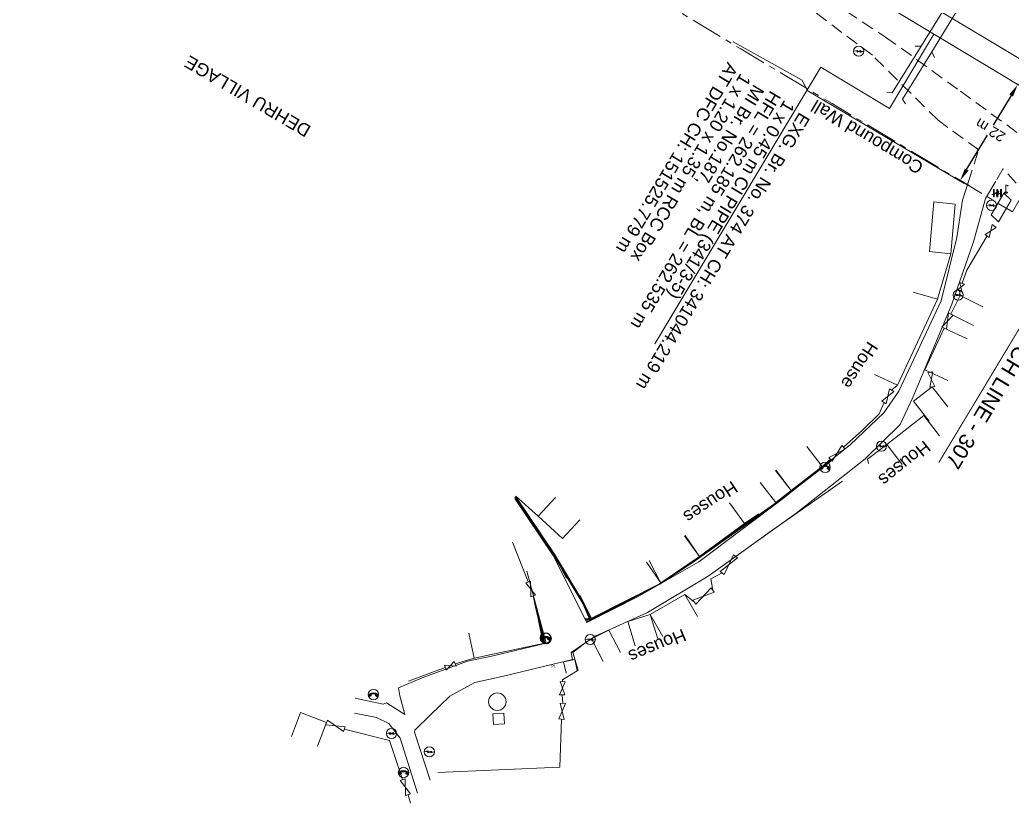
# Model space of a CAD drawing. Header units: metres. Extents: x 593168 to 611286, y 3401475 to 3412398.
# Drawn here: x 610187.5 to 610382.6, y 3401907.1 to 3402061.1 of the extents above; entities that cross this region are included whole.
import ezdxf

# ---------------------------------------------------------------- set-up
doc = ezdxf.new("R2010")
doc.units = ezdxf.units.M
doc.header["$MEASUREMENT"] = 0
for name, pattern in [('CENTER', [2, 1.25, -0.25, 0.25, -0.25]), ('DASHED', [0.75, 0.5, -0.25]), ('PHANTOM2', [1.25, 0.625, -0.125, 0.125, -0.125, 0.125, -0.125])]:
    doc.linetypes.add(name, pattern=pattern)
doc.layers.get('Defpoints').update_dxf_attribs({"lineweight": 0})
for name, color, linetype, lineweight in [('BRIDGE DETAILS PLAN', 7, 'Continuous', 0), ('Commercial Building Pucca', 251, 'Continuous', 0), ('Compound Wall', 251, 'Continuous', 0), ('DFCC BOUNDARY', 6, 'CENTER', 0), ('Drain Bottom', 5, 'Continuous', 0), ('Drain Top', 5, 'Continuous', 0), ('Electric Pole', 251, 'Continuous', 0), ('Existing IR Track', 7, 'Continuous', 0), ('Gate', 251, 'Continuous', 0), ('Lamp_Post', 251, 'Continuous', 0), ('Pipe Line', 4, 'Continuous', 0), ('PROPOSED DFCC TRACK', 1, 'Continuous', 0), ('Religious_Place', 251, 'Continuous', 0), ('Residential Building Pucca', 251, 'Continuous', 0), ('Residential Building Semipucca', 251, 'Continuous', 0), ('Shed', 251, 'Continuous', 0), ('Subroad Edge', 34, 'Continuous', 0), ('Telephone_Pole', 251, 'Continuous', 0), ('Text1', 251, 'Continuous', 0), ('Transformer', 251, 'Continuous', 0), ('Village Name', 7, 'Continuous', 0), ('Well', 5, 'Continuous', 0)]:
    doc.layers.add(name, color=color, linetype=linetype, lineweight=lineweight)
doc.layers.add('MATCH LINE', color=7, linetype='Continuous')
doc.styles.get("Standard").update_dxf_attribs({"font": 'arial.ttf'})
doc.styles.add('Style-Arial', font='arial.ttf')
doc.styles.add('Vill txt', font='arial.ttf', dxfattribs={"height": 3})
doc.dimstyles.get("Standard").update_dxf_attribs({"dimtxt": 2.5, "dimasz": 0.18, "dimexe": 0.18, "dimexo": 0.0625, "dimgap": 0.09, "dimtad": 0, "dimtih": 1, "dimtoh": 1, "dimdec": 3, "dimzin": 0, "dimdsep": 46, "dimtxsty": 'Standard', "dimcen": 0.09, "dimaunit": 1, "dimadec": 4, "dimazin": 0, "dimtfac": 1, "dimtdec": 3, "dimtofl": 0, "dimtmove": 0, "dimatfit": 3, "dimfxl": 1, "dimtolj": 1, "dimtzin": 0, "dimarcsym": 0})

# ---------------------------------------------------------------- blocks, each defined once
blk = doc.blocks.new('GT')
at = {"layer": 'Gate'}
for p, q in [((-0.5, -0.5), (-0.5, 0.5)), ((-0.5, 0.5), (0.5, -0.5)), ((0.5, 0.5), (0.5, -0.5))]:
    blk.add_line(p, q, dxfattribs=at)
blk.add_lwpolyline([(0.5, 0.5), (-0.5, -0.5)], dxfattribs=at)
blk = doc.blocks.new('EP')
blk.add_hatch(color=8).paths.add_polyline_path([(-0.21, -0.05), (-0.21, 0.16), (-0.93, -0.01), (-0.31, 0.07), (-0.31, -0.19), (0.31, 0), (0.31, -0.24), (0.94, -0.01), (0.41, -0.1), (0.43, 0.15)])
at = {"color": 8}
for p, q in [((-0.93, -0.01), (-0.21, 0.16)), ((-0.31, 0.07), (-0.93, -0.01)), ((-0.31, -0.19), (-0.31, 0.07)), ((0.31, 0), (-0.31, -0.19)), ((-0.21, 0.16), (-0.21, -0.05)), ((-0.21, -0.05), (0.43, 0.15)), ((0.31, -0.24), (0.31, 0)), ((0.43, 0.15), (0.41, -0.1)), ((0.94, -0.01), (0.31, -0.24)), ((0.41, -0.1), (0.94, -0.01))]:
    blk.add_line(p, q, dxfattribs=at)
blk.add_circle((0, 0), 1, dxfattribs=at)
blk = doc.blocks.new('LP')
for points in [[(0, 0), (0, 1.5)], [(0.25, 1.35), (0.44, 1.35)]]:
    blk.add_lwpolyline(points)
for centre, radius, start, end in [((0.07, 0.99), 0.519, 57.6425, 97.3165), ((0.34, 1.33), 0.094, 11.7012, 168.0476)]:
    blk.add_arc(centre, radius, start, end)
at = {"extrusion": (0, 0, -1)}
blk.add_ellipse((0, 0.01), major_axis=(0.308, 0), ratio=0.400495, dxfattribs=at)
blk.add_ellipse((0.35, 1.36), major_axis=(0.0017, 0.0438), ratio=0.461056, start_param=1.74022, end_param=4.575836)
blk = doc.blocks.new('TP')
at = {"layer": 'Telephone_Pole'}
blk.add_hatch(color=8, dxfattribs=at).paths.add_polyline_path([(0.49, 0.08, -0.516403), (0.5, 0.04, 0.157799), (0.42, -0.19, 0.257253), (0.43, -0.21), (0.7, -0.4, 0.297943), (0.73, -0.4, 0.213635), (0.94, -0.09, 0.292624), (0.86, 0.1, 0.314672), (-0.86, 0.1, 0.297888), (-0.94, -0.1, 0.205841), (-0.73, -0.4, 0.297943), (-0.7, -0.4), (-0.43, -0.21, 0.257253), (-0.42, -0.19, 0.155164), (-0.5, 0.04, -0.510878), (-0.49, 0.08, -0.167449)])
at = {"layer": 'Telephone_Pole', "color": 8}
for p, q in [((-0.7, -0.4), (-0.43, -0.21)), ((-0.44, -0.22), (-0.44, -0.22)), ((0.7, -0.4), (0.43, -0.21)), ((0.44, -0.22), (0.44, -0.22))]:
    blk.add_line(p, q, dxfattribs=at)
blk.add_circle((0, 0), 1.03, dxfattribs=at)
for centre, radius, start, end in [((0.01, -1.13), 1.5, 55.3659, 125.2353), ((-0.48, 0.05), 0.0243, 109.2181, 217.464), ((-0.82, -0.21), 0.402, 2.1844, 37.464), ((0.01, -1.34), 1.5, 71.1943, 109.2181), ((0.82, -0.21), 0.402, 141.9464, 177.8156), ((0.48, 0.06), 0.0243, 321.9464, 71.1943), ((0.75, -0.06), 0.194, 350.1231, 55.3659), ((-0.44, -0.19), 0.0258, 304.4776, 2.1844), ((0.44, -0.19), 0.0258, 177.8156, 235.5224), ((0.72, -0.38), 0.0258, 235.5224, 301.8866), ((0.49, -0.01), 0.462, 301.8866, 350.1231)]:
    blk.add_arc(centre, radius, start, end, dxfattribs=at)
blk = doc.blocks.new('TRF')
blk.add_hatch(color=256).paths.add_polyline_path([(0.22, -0.04), (0.38, 0.42), (-0.98, -0.29), (0.02, 0.04), (-0.18, -0.39), (0.98, 0.09)])
for p, q in [((-0.69, 0.72), (-0.69, -0.72)), ((-0.52, 0.72), (-0.69, 0.72)), ((-0.52, -0.72), (-0.52, 0.72)), ((0, 0.72), (0, -0.72)), ((0.17, 0.72), (0, 0.72)), ((0.17, -0.72), (0.17, 0.72)), ((0.7, 0.72), (0.7, -0.72)), ((0.87, 0.72), (0.7, 0.72)), ((0.87, -0.72), (0.87, 0.72)), ((-0.69, -0.72), (-0.52, -0.72)), ((0, -0.72), (0.17, -0.72)), ((0.7, -0.72), (0.87, -0.72))]:
    blk.add_line(p, q)
blk.add_lwpolyline([(0.22, -0.04), (0.38, 0.42), (-0.98, -0.29), (0.02, 0.04), (-0.18, -0.39), (0.98, 0.09)], close=True)
blk = doc.blocks.new('*D226')
at = {"layer": 'Defpoints', "color": 0, "linetype": 'ByBlock', "ltscale": 5, "transparency": 16777216}
for p in [(610383.69, 3402048.39), (610385.55, 3402047.28), (610374.22, 3402028.42)]:
    blk.add_point(p, dxfattribs=at)
at = {"layer": 'DFCC BOUNDARY', "color": 0, "linetype": 'ByBlock', "lineweight": -2, "ltscale": 5, "transparency": 16777216}
for p, q in [((610385.44, 3402047.34), (610383.58, 3402048.46)), ((610382.41, 3402046.25), (610378.88, 3402040.39)), ((610373.65, 3402031.67), (610377.72, 3402038.45)), ((610374.11, 3402028.48), (610372.26, 3402029.6))]:
    blk.add_line(p, q, dxfattribs=at)
at = {"layer": 'DFCC BOUNDARY', "color": 0, "linetype": 'ByBlock', "ltscale": 5, "transparency": 16777216}
for points in [[(610382.05, 3402046.46), (610382.76, 3402046.03), (610383.69, 3402048.39)], [(610373.3, 3402031.89), (610374.01, 3402031.46), (610372.37, 3402029.53)]]:
    blk.add_solid(points, dxfattribs=at)
at = {"layer": 'DFCC BOUNDARY', "color": 0, "linetype": 'ByBlock', "ltscale": 5, "transparency": 16777216, "insert": (610378.3, 3402039.42), "char_height": 2, "attachment_point": 5, "rotation": 149, "style": 'Style-Arial'}
blk.add_mtext('\\A1;22 m', dxfattribs=at)
blk = doc.blocks.new('TerminatorOpen_0.5')
at = {"color": 0, "linetype": 'ByBlock', "lineweight": -2}
for q in [(-1, 0.25), (-1, 0), (-1, -0.25)]:
    blk.add_line((0, 0), q, dxfattribs=at)

msp = doc.modelspace()

# ---------------------------------------------------------------- linework, layer by layer
at = {"layer": 'BRIDGE DETAILS PLAN', "lineweight": 13}
msp.add_lwpolyline([(610367.1983, 3402058.2885), (610358.4534, 3402043.7081), (610344.9508, 3402051.8065), (610312.3401, 3401997.4341)], dxfattribs=at)
at = {"layer": 'Commercial Building Pucca'}
msp.add_polyline3d([(610280.4421, 3401924.6585, 262.3552), (610282.637, 3401924.7935, 262.4072), (610282.7675, 3401922.7363, 262.6311), (610280.572, 3401922.6013, 262.6311)], close=True, dxfattribs=at)
at = {"layer": 'Compound Wall'}
for points in [[(610327.7508, 3402056.775, 266.1121), (610341.3179, 3402049.2276, 264.8465), (610342.2811, 3402047.2353, 264.8425), (610373.1578, 3402028.9425, 262.4062)], [(610377.6808, 3402018.6392, 263.173), (610373.7133, 3402011.8947, 262.5262), (610372.7876, 3402009.3152, 262.4542)], [(610372.2459, 3402007.8083, 262.4942), (610372.3677, 3402006.935, 262.6711)], [(610359.9947, 3401989.2297, 262.8001), (610358.9033, 3401988.3526, 263.055)], [(610357.4243, 3401985.9138, 263.066), (610356.4159, 3401983.6703, 262.8701), (610353.1426, 3401980.454, 262.9321), (610349.4618, 3401977.0811, 263.016)], [(610354.3333, 3401973.9019, 264.1177), (610354.1652, 3401974.7179, 262.8971), (610357.9218, 3401977.6261, 262.8661)], [(610346.8462, 3401974.7346, 263.025), (610345.2034, 3401973.2966, 263.6698)], [(610328.2288, 3401955.6277, 262.9371), (610334.8976, 3401960.4176, 262.9561), (610349.2528, 3401970.4187, 263.23)], [(610285.0198, 3401967.4645, 265.0914), (610289.4106, 3401963.5755, 264.8355)], [(610329.9513, 3401962.1159, 263.155), (610332.7615, 3401964.0274, 263.146)], [(610284.3638, 3401958.4064, 264.8765), (610287.413, 3401950.6354, 263.3829)], [(610293.9559, 3401953.1629, 263.4079), (610294.9398, 3401951.385, 263.4559)], [(610318.2067, 3401948.1471, 262.7111), (610320.108, 3401946.6276, 265.4283)], [(610288.4133, 3401947.8617, 263.203), (610288.9328, 3401945.3977, 262.6691)], [(610297.2449, 3401933.2702, 262.9311), (610296.1724, 3401936.7282, 262.5532), (610298.247, 3401938.2987, 262.6032)], [(610273.0636, 3401934.4882, 261.9843), (610276.7879, 3401935.6344, 262.0503)], [(610263.918, 3401931.1357, 262.8091), (610271.1084, 3401933.7732, 262.0663)], [(610294.1845, 3401931.0151, 262.3902), (610294.2019, 3401931.3828, 262.3832), (610297.2449, 3401933.2702, 262.9311)], [(610294.223, 3401926.7356, 262.3912), (610294.1189, 3401928.4291, 262.3842)], [(610269.6281, 3401913.1587, 262.2453), (610293.6596, 3401914.2048, 262.2493), (610293.9933, 3401923.6275, 262.1183)], [(610251.2921, 3401921.66, 262.7891), (610260.1439, 3401919.42, 261.4485), (610262.7366, 3401911.7431, 261.7524)], [(610263.8106, 3401908.7704, 261.7204), (610264.2695, 3401907.1263, 263.006)]]:
    msp.add_polyline3d(points, dxfattribs=at)
at = {"layer": 'DFCC BOUNDARY', "ltscale": 5, "flags": 128}
msp.add_lwpolyline([(610384.1916, 3402025.9612), (610382.6316, 3402023.3659), (610382.3057, 3402023.5616), (610366.1369, 3402033.2715), (610347.1756, 3402044.6438), (610329.2627, 3402055.3875), (610312.3002, 3402065.6121), (610295.1548, 3402075.9469), (610279.5398, 3402085.264), (610263.9981, 3402094.5373), (610245.9472, 3402105.4552), (610228.2258, 3402116.1741), (610211.1381, 3402126.4063), (610194.0456, 3402136.6412), (610177.8901, 3402146.3259), (610161.8846, 3402155.9206), (610146.3415, 3402165.2395), (610131.0407, 3402174.4132), (610114.7917, 3402184.1443), (610098.8085, 3402193.716), (610086.8119, 3402200.9009), (610089.8523, 3402205.9601)], dxfattribs=at)
at = {"layer": 'Drain Bottom'}
for points in [[(610299.4805, 3401942.9731, 262.4322), (610313.3334, 3401950.2174, 262.6211), (610319.795, 3401954.567, 262.7201), (610335.7176, 3401965.7508, 262.967), (610346.7377, 3401974.3242, 262.8441)], [(610346.6948, 3401974.409, 262.8441), (610335.6914, 3401965.805, 262.967), (610319.7699, 3401954.6301, 262.7341), (610313.3145, 3401950.255, 262.6251), (610299.5465, 3401943.129, 262.4322)], [(610284.9272, 3401967.253, 264.9635), (610292.4099, 3401956.0374, 263.7218), (610298.2335, 3401946.4041, 262.7321), (610299.5022, 3401943.594, 262.4982), (610299.3224, 3401943.274, 262.4302), (610299.0971, 3401943.2735, 262.4172), (610298.9204, 3401943.2168, 262.4092)], [(610299.0281, 3401942.9648, 262.4032), (610299.4805, 3401942.9731, 262.4322), (610299.5465, 3401943.129, 262.4322), (610299.5715, 3401943.5499, 262.4992), (610298.2961, 3401946.4179, 262.7231), (610292.5006, 3401956.0736, 263.7218), (610285.0179, 3401967.2892, 264.9635)], [(610290.5409, 3401938.6183, 262.1703), (610289.0398, 3401945.302, 262.5312)], [(610289.0973, 3401945.3195, 262.5242), (610290.6103, 3401938.6466, 262.1003)]]:
    msp.add_polyline3d(points, dxfattribs=at)
for p in [(610346.695, 3401974.409, 262.844), (610346.738, 3401974.324, 262.844), (610284.927, 3401967.253, 264.963), (610285.018, 3401967.289, 264.963), (610335.691, 3401965.805, 262.967), (610335.718, 3401965.751, 262.967), (610292.41, 3401956.037, 263.722), (610292.501, 3401956.074, 263.722), (610319.77, 3401954.63, 262.734), (610319.795, 3401954.567, 262.72), (610313.315, 3401950.255, 262.625), (610313.333, 3401950.217, 262.621), (610298.234, 3401946.404, 262.732), (610298.296, 3401946.418, 262.723), (610289.04, 3401945.302, 262.531), (610289.097, 3401945.32, 262.524), (610298.92, 3401943.217, 262.409), (610299.028, 3401942.965, 262.403), (610299.097, 3401943.274, 262.417), (610299.322, 3401943.274, 262.43), (610299.481, 3401942.973, 262.432), (610299.502, 3401943.594, 262.498), (610299.546, 3401943.129, 262.432), (610299.571, 3401943.55, 262.499), (610290.541, 3401938.618, 262.17), (610290.61, 3401938.647, 262.1)]:
    msp.add_point(p, dxfattribs=at)
at = {"layer": 'Drain Top'}
for points in [[(610346.8659, 3401974.3024, 263.055), (610335.7494, 3401965.6982, 263.117), (610319.8475, 3401954.4878, 262.9151), (610313.3371, 3401950.2052, 262.7721), (610299.6543, 3401943.0168, 262.5962)], [(610299.6696, 3401943.2341, 262.6002), (610313.3115, 3401950.264, 262.7721), (610319.7215, 3401954.624, 262.9031), (610335.6807, 3401965.8559, 263.1), (610346.7718, 3401974.5077, 262.988)], [(610284.8866, 3401967.2083, 265.0424), (610292.3693, 3401955.9927, 263.8008), (610298.18, 3401946.3551, 262.7951)], [(610298.3474, 3401946.4077, 262.8221), (610292.5685, 3401956.085, 263.7898), (610285.0858, 3401967.3006, 265.0314)], [(610298.18, 3401946.3551, 262.7951), (610299.3754, 3401943.645, 262.5402), (610299.2893, 3401943.3948, 262.5462), (610299.1255, 3401943.3476, 262.5142), (610298.7471, 3401943.3869, 262.5492)], [(610299.1074, 3401942.8028, 262.6082), (610299.6543, 3401943.0168, 262.5962), (610299.6696, 3401943.2341, 262.6002), (610299.6177, 3401943.5729, 262.5722), (610298.3474, 3401946.4077, 262.8221)], [(610290.4743, 3401938.6017, 262.4592), (610288.9349, 3401945.393, 262.6691)], [(610289.154, 3401945.3622, 262.8011), (610290.6839, 3401938.6413, 262.5142)]]:
    msp.add_polyline3d(points, dxfattribs=at)
for p in [(610346.772, 3401974.508, 262.988), (610346.866, 3401974.302, 263.055), (610284.887, 3401967.208, 265.042), (610285.086, 3401967.301, 265.031), (610335.681, 3401965.856, 263.1), (610335.749, 3401965.698, 263.117), (610292.369, 3401955.993, 263.801), (610292.569, 3401956.085, 263.79), (610319.722, 3401954.624, 262.903), (610319.848, 3401954.488, 262.915), (610313.312, 3401950.264, 262.772), (610313.337, 3401950.205, 262.772), (610298.18, 3401946.355, 262.795), (610298.347, 3401946.408, 262.822), (610288.991, 3401945.316, 262.781), (610289.154, 3401945.362, 262.801), (610298.747, 3401943.387, 262.549), (610298.879, 3401943.177, 262.513), (610299.107, 3401942.803, 262.608), (610299.125, 3401943.348, 262.514), (610299.289, 3401943.395, 262.546), (610299.375, 3401943.645, 262.54), (610299.618, 3401943.573, 262.572), (610299.654, 3401943.017, 262.596), (610299.67, 3401943.234, 262.6), (610290.474, 3401938.602, 262.459), (610290.684, 3401938.641, 262.514)]:
    msp.add_point(p, dxfattribs=at)
at = {"layer": 'Existing IR Track', "color": 0, "lineweight": 15, "flags": 128}
for points in [[(610538.152, 3401961.0733), (610521.8322, 3401970.8679), (610504.1811, 3401981.4476), (610486.5293, 3401992.0277), (610467.894, 3402003.235), (610449.2807, 3402014.4291), (610431.3262, 3402025.1681), (610413.3737, 3402035.9058), (610395.9724, 3402046.3358), (610378.424, 3402056.854), (610360.8226, 3402067.4081), (610343.0892, 3402078.0414), (610325.9647, 3402088.3135), (610308.8184, 3402098.5987), (610293.1044, 3402107.9892), (610277.3842, 3402117.3835), (610259.6203, 3402128.1082), (610241.8171, 3402138.7737), (610224.6768, 3402149.02), (610207.4709, 3402159.3055), (610191.4358, 3402168.9294), (610175.3554, 3402178.5804)], [(610535.7329, 3401957.1598), (610519.4689, 3401966.9081), (610501.7571, 3401977.5244), (610483.8913, 3401988.233), (610465.4658, 3401999.3065), (610446.8581, 3402010.4895), (610429.0533, 3402021.1662), (610411.2488, 3402031.8427), (610393.632, 3402042.4221), (610377.4631, 3402052.1319), (610358.4913, 3402063.5106), (610340.5993, 3402074.2418), (610323.6575, 3402084.4538), (610306.4698, 3402094.8141), (610290.8125, 3402104.1565), (610275.3274, 3402113.396), (610257.3331, 3402124.2798), (610239.57, 3402135.0238), (610222.4403, 3402145.2811), (610205.3479, 3402155.516), (610189.2016, 3402165.1952), (610173.1961, 3402174.7899)]]:
    msp.add_lwpolyline(points, dxfattribs=at)
at = {"layer": 'MATCH LINE', "linetype": 'PHANTOM2', "ltscale": 15, "const_width": 0.2}
msp.add_lwpolyline([(610438.213, 3402090.5998), (610368.1698, 3401974.0728)], dxfattribs=at)
at = {"layer": 'PROPOSED DFCC TRACK', "color": 7, "linetype": 'Continuous', "flags": 128}
msp.add_lwpolyline([(610363.4996, 3402055.9677), (610364.7358, 3402055.9514), (610370.3551, 3402065.1209), (610369.7763, 3402065.9999)], dxfattribs=at)
at = {"layer": 'PROPOSED DFCC TRACK', "color": 7, "linetype": 'Continuous', "elevation": 0.001, "flags": 128}
msp.add_lwpolyline([(610367.3567, 3402053.6983), (610366.781, 3402054.7923), (610372.4004, 3402063.9617), (610373.4464, 3402063.845)], dxfattribs=at)
at = {"layer": 'PROPOSED DFCC TRACK', "linetype": 'Continuous', "flags": 128}
msp.add_lwpolyline([(610364.7358, 3402055.9514), (610359.0045, 3402046.7875), (610357.9605, 3402046.9212)], dxfattribs=at)
at = {"layer": 'PROPOSED DFCC TRACK', "linetype": 'Continuous', "elevation": 0.001, "flags": 128}
msp.add_lwpolyline([(610366.781, 3402054.7923), (610361.0608, 3402045.5015), (610361.6379, 3402044.6213)], dxfattribs=at)
at = {"layer": 'Religious_Place'}
msp.add_polyline3d([(610294.9016, 3401932.7093, 262.966), (610294.3932, 3401934.8854, 262.966), (610296.5707, 3401935.3941, 261.3575), (610297.0763, 3401933.2299, 261.3575)], dxfattribs=at)
at = {"layer": 'Residential Building Pucca'}
msp.add_polyline3d([(610367.1778, 3402025.3484, 263.075), (610371.3605, 3402024.8771, 262.6181), (610370.5424, 3402015.085, 262.5132), (610366.3351, 3402015.5591, 262.5132)], close=True, dxfattribs=at)
for points in [[(610366.3351, 3402015.5591, 262.5132), (610370.5424, 3402015.085, 262.5132), (610367.9474, 3402006.1911, 262.6012), (610363.1489, 3402007.5912, 262.6012)], [(610363.1489, 3402007.5912, 262.6012), (610367.9474, 3402006.1911, 262.6012), (610360.0276, 3401989.28, 263.4259), (610355.5009, 3401991.3999, 263.4259)], [(610375.016, 3402001.044, 262.6191), (610370.5423, 3402003.2737, 262.6191), (610372.3668, 3402006.9344, 262.6711), (610376.8405, 3402004.7047, 262.6711)], [(610369.9667, 3401990.1914, 262.6301), (610365.4287, 3401992.2871, 262.6301), (610369.2215, 3402000.4997, 262.6251), (610373.7594, 3401998.404, 262.6251)], [(610366.2873, 3401982.1911, 262.7001), (610363.2212, 3401986.1388, 262.7001), (610366.8739, 3401988.9758, 262.8451), (610369.94, 3401985.0281, 262.8451)], [(610360.9834, 3401973.6749, 262.8661), (610357.9218, 3401977.6261, 262.8661), (610365.2461, 3401983.3012, 262.9131), (610368.3076, 3401979.35, 262.9131)], [(610342.1898, 3401977.22, 263.6698), (610345.2034, 3401973.2966, 263.6698), (610339.158, 3401968.5929, 263.089), (610336.115, 3401972.5585, 263.089)], [(610336.0696, 3401972.5233, 263.089), (610339.158, 3401968.5929, 263.089), (610336.1145, 3401966.2016, 263.121), (610333.0262, 3401970.1319, 263.121)], [(610297.5698, 3401962.8283, 264.2957), (610294.1719, 3401959.1624, 264.2957), (610289.4106, 3401963.5755, 264.8355), (610292.8085, 3401967.2415, 264.8355)], [(610326.9949, 3401966.1464, 263.155), (610329.9513, 3401962.1159, 263.155), (610321.1047, 3401955.627, 262.9341), (610318.1483, 3401959.6576, 262.9341)], [(610318.2617, 3401959.7383, 262.9341), (610321.1047, 3401955.627, 262.9341), (610313.4788, 3401950.4058, 262.8111), (610310.6594, 3401954.4812, 262.8111)], [(610311.2118, 3401954.8372, 262.8111), (610313.4805, 3401950.3832, 262.8111), (610299.8944, 3401943.4627, 262.5772), (610297.6256, 3401947.9168, 262.5772)], [(610323.7149, 3401948.9676, 265.8342), (610323.3176, 3401951.2057, 264.5626), (610325.5812, 3401952.3723, 264.5286)], [(610289.3575, 3401943.378, 262.5172), (610290.3836, 3401938.4859, 262.5172), (610276.7879, 3401935.6344, 262.0503), (610275.7619, 3401940.5265, 262.0503)], [(610308.4837, 3401938.0792, 262.7581), (610307.0127, 3401942.8563, 262.7581), (610311.4166, 3401944.2125, 262.6761), (610312.8877, 3401939.4353, 262.6761)], [(610302.1812, 3401934.9743, 262.6311), (610299.8666, 3401939.4046, 262.6311), (610303.3161, 3401941.1468, 262.6941), (610305.6063, 3401936.7637, 262.6941)], [(610240.8859, 3401920.258, 261.7194), (610242.6804, 3401924.9233, 261.7194), (610247.7806, 3401922.9615, 262.7711), (610245.986, 3401918.2962, 262.7711)]]:
    msp.add_polyline3d(points, dxfattribs=at)
at = {"layer": 'Residential Building Semipucca'}
msp.add_polyline3d([(610313.9227, 3401939.8876, 262.6761), (610311.4166, 3401944.2125, 262.6761), (610318.2067, 3401948.1471, 262.7111), (610320.7128, 3401943.8222, 262.7111)], dxfattribs=at)
at = {"layer": 'Shed'}
msp.add_polyline3d([(610379.9255, 3402021.3894, 263.5079), (610382.4342, 3402025.6371, 263.6049), (610380.9895, 3402027.0625, 262.7071), (610378.4802, 3402022.8139, 262.7071)], close=True, dxfattribs=at)
at = {"layer": 'Subroad Edge', "color": 88, "linetype": 'DASHED', "ltscale": 5}
for points in [[(610213.7632, 3402143.1821), (610214.1346, 3402142.9712), (610234.4952, 3402131.5426), (610259.6666, 3402117.4041), (610287.6519, 3402101.7952), (610312.6271, 3402086.6718), (610334.3025, 3402073.0835), (610357.7085, 3402057.7395), (610372.4286, 3402047.0768), (610391.0363, 3402033.5422), (610402.1833, 3402018.1969), (610403.045, 3402019.1904)], [(610373.9595, 3402029.1523), (610376.011, 3402035.5524), (610368.0417, 3402041.3696), (610355.1108, 3402054.153), (610332.9491, 3402070.8012), (610311.4227, 3402084.76), (610286.4475, 3402099.8833), (610258.9316, 3402115.7723), (610233.2857, 3402129.0694), (610212.4667, 3402140.7832)], [(610399.5559, 3402014.837), (610388.853, 3402030.4029), (610385.8796, 3402026.1639), (610380.8146, 3402031.9108), (610379.3579, 3402029.4119)]]:
    msp.add_lwpolyline(points, dxfattribs=at)
at = {"layer": 'Subroad Edge'}
for points in [[(610379.3579, 3402029.4119), (610377.3832, 3402026.0245), (610375.0204, 3402017.4877), (610370.7519, 3402005.2179), (610363.0663, 3401986.8428), (610360.6053, 3401981.5393), (610353.6814, 3401974.7865), (610340.0377, 3401964.0864), (610322.8158, 3401951.7163), (610310.904, 3401944.5965), (610300.6067, 3401939.932), (610295.8625, 3401936.7486), (610296.1185, 3401935.3871), (610282.2952, 3401932.0409), (610276.9611, 3401930.8609), (610272.0347, 3401928.1574), (610268.2068, 3401924.5012), (610265.1079, 3401921.4466), (610265.0744, 3401921.0515), (610268.1772, 3401911.648)], [(610284.8221, 3401967.0192), (610292.3048, 3401955.8036), (610298.9891, 3401942.6638), (610309.0831, 3401947.7602), (610321.0145, 3401954.5912), (610337.6049, 3401967.0674), (610350.7747, 3401977.6164), (610357.3848, 3401983.8526), (610360.2915, 3401988.0871), (610368.6194, 3402005.9054), (610371.7373, 3402018.3495), (610372.8422, 3402025.6669), (610373.9595, 3402029.1523)]]:
    msp.add_lwpolyline(points, dxfattribs=at)
for points in [[(610253.4218, 3401927.7555, 261.7844), (610258.9024, 3401926.5551, 261.7794), (610259.5606, 3401926.8748, 261.7854), (610263.1709, 3401924.5476, 261.6804), (610262.1994, 3401928.207, 261.8644), (610261.914, 3401929.8087, 261.8994), (610266.6043, 3401931.7651, 261.9244), (610275.4824, 3401935.0333, 262.0483), (610280.5641, 3401936.0612, 262.1883), (610290.9895, 3401938.5492, 262.4772), (610287.1393, 3401952.7529, 263.5879)], [(610265.6818, 3401909.1182, 261.5994), (610262.2377, 3401919.9257, 261.5745), (610259.9981, 3401922.8035, 261.5765), (610257.6245, 3401923.9573, 261.7254), (610253.2705, 3401924.8428, 261.7694)]]:
    msp.add_polyline3d(points, dxfattribs=at)
at = {"layer": 'Well'}
msp.add_circle((610281.351, 3401927.0742, 262.3062), 1.7264, dxfattribs=at)

# ---------------------------------------------------------------- block references
at = {"layer": 'Electric Pole', "xscale": 0.9997078269177826, "yscale": 0.9997078269177826, "zscale": 0.9997078269177826}
for p in [(610352.4118, 3402054.9584, 263.4309), (610378.5323, 3402024.6481, 262.5902), (610371.9714, 3402007.0167, 262.4782), (610356.9185, 3401977.3092, 262.8481), (610299.6375, 3401939.2801, 262.8911), (610260.529, 3401920.8366, 261.6454), (610267.9866, 3401917.2254, 261.5795)]:
    msp.add_blockref('EP', p, dxfattribs=at)
at = {"layer": 'Gate'}
for p, xscale, yscale, zscale, rotation in [((610378.3746, 3402019.6222, 156.3202), 2.406473665074514, 0.9997078268772032, 2.406473665074514, 54.34587188090328), ((610372.5184, 3402008.5654, 156.3202), 1.593269902383787, 0.9997078268772032, 1.593269902383787, 70.34587188151824), ((610369.8854, 3402001.8861, 156.3202), 3.074585128683456, 0.9997078268772032, 3.074585128683456, 64.3458718835975), ((610366.7166, 3401990.4116, 156.3202), 2.857231779236338, 0.9997078268772032, 2.857231779236338, 277.3458718831693), ((610358.165, 3401987.128, 156.3202), 2.837754092274991, 0.9997078268772032, 2.837754092274991, 58.34587188434524), ((610348.154, 3401975.9079, 156.3202), 3.513921817390494, 0.9997078268772032, 3.513921817390494, 42.34587188231395), ((610326.905, 3401954, 156.3202), 4.196071841447522, 0.9997078268772032, 4.196071841447522, 51.34587188277234), ((610287.9179, 3401949.2427, 156.3202), 2.934449691673973, 0.9997078268772033, 2.934449691673973, 289.3458718836469), ((610321.9068, 3401947.8206, 156.3202), 4.316849178393761, 0.9997078268772032, 4.316849178393761, 33.34587188150461), ((610272.0859, 3401934.13, 156.3202), 2.082492187808926, 0.9997078268772032, 2.082492187808926, 20.34587188174988), ((610294.1517, 3401929.7221, 156.3202), 2.586845951125656, 0.9997078268772032, 2.586845951125656, 88.34587188384775), ((610294.1082, 3401925.1816, 156.3202), 3.116556882240904, 0.9997078268772032, 3.116556882240904, 85.34587188329769), ((610249.5367, 3401922.3086, 156.3202), 3.742847360357717, 0.9997078268772033, 3.742847360357717, 339.3458718798553), ((610263.2735, 3401910.2561, 156.3202), 3.16011122998743, 0.9997078268772032, 3.16011122998743, 289.34587188286)]:
    msp.add_blockref('GT', p, dxfattribs=dict(at, xscale=xscale, yscale=yscale, zscale=zscale, rotation=rotation))
at = {"layer": 'Lamp_Post', "xscale": 0.9997078269177826, "yscale": 0.9997078269177826, "zscale": 0.9997078269177826}
msp.add_blockref('LP', (610381.3704, 3402027.1439, 262.7071), dxfattribs=at)
at = {"layer": 'Telephone_Pole', "xscale": 0.9997078269177826, "yscale": 0.9997078269177826, "zscale": 0.9997078269177826}
for p in [(610345.8029, 3401973.1452, 263.043), (610290.8264, 3401939.5966, 262.4402), (610290.9506, 3401939.4922, 262.5122), (610256.9839, 3401928.4618, 261.9463), (610262.9103, 3401913.152, 261.5535)]:
    msp.add_blockref('TP', p, dxfattribs=at)
at = {"layer": 'Transformer', "xscale": 0.9997078269177826, "yscale": 0.9997078269177826, "zscale": 0.9997078269177826}
msp.add_blockref('TRF', (610379.6103, 3402027.0145, 262.5902), dxfattribs=at)

# ---------------------------------------------------------------- texts
at = {"layer": 'BRIDGE DETAILS PLAN', "color": 10, "style": 'Style-Arial'}
for s, p in [('AT DFC CH: 151525.779 m ', (610326.6635, 3402052.9483)), ('1 x 1.20 x 1.35 m RCC Box', (610329.2442, 3402050.7682)), ('MI Br. No.187, ', (610331.8249, 3402048.5881))]:
    msp.add_text(s, height=2.5, rotation=239, dxfattribs=at).set_placement(p)
at = {"layer": 'BRIDGE DETAILS PLAN', "style": 'Style-Arial'}
for s, p in [('HFL = 262.185 m, BL = 262.535 m ', (610335.122, 3402047.379)), ('1 x 0.45 m CI PIPE (341/3-5)', (610337.8401, 3402045.5182)), ('EXG. Br. No. 374 AT CH: 341044.219 m', (610340.8053, 3402043.1021))]:
    msp.add_text(s, height=2.5, rotation=239, dxfattribs=at).set_placement(p)
at = {"layer": 'MATCH LINE', "linetype": 'Continuous'}
msp.add_text('MATCH LINE - 307', height=3, rotation=239.034667, dxfattribs=at).set_placement((610387.9388, 3402004.9827))
at = {"layer": 'Pipe Line'}
msp.add_text('PL', height=0.5, dxfattribs=at).set_placement((610291.993, 3401933.83, 262.303))
at = {"layer": 'Text1'}
for s, rotation, p in [('Compound Wall', 149.050079, (610365.3842, 3402032.7656, 47.644)), ('Compound Wall', 149.050079, (610365.3842, 3402032.7656, 47.644)), ('House', 237.179745, (610354.2714, 3401998.1047, 156.3202)), ('House', 237.179745, (610354.2714, 3401998.1047, 156.3202)), ('Houses', 218.756289, (610365.2806, 3401978.5956, 156.3202)), ('Houses', 218.756289, (610365.2806, 3401978.5956, 156.3202)), ('Houses', 213.583847, (610327.5335, 3401970.6172, 156.3202)), ('Houses', 213.583847, (610327.5335, 3401970.6172, 156.3202)), ('Houses', 202.706466, (610317.8026, 3401941.4788, 156.3202)), ('Houses', 202.706466, (610317.8026, 3401941.4788, 156.3202))]:
    msp.add_text(s, height=2.5, rotation=rotation, dxfattribs=at).set_placement(p)
at = {"layer": 'Village Name', "style": 'Vill txt'}
msp.add_text('DEHRU VILLAGE', height=2.5, rotation=149.608786, dxfattribs=at).set_placement((610244.9204, 3402040.0867, 156.3202))

# ---------------------------------------------------------------- dimensions: what is measured, and where the dimension line sits
at = {"layer": 'DFCC BOUNDARY', "linetype": 'ByBlock', "ltscale": 5}
dim = msp.add_linear_dim(base=(610383.6921, 3402048.3913), p1=(610374.2213, 3402028.4166), p2=(610385.5475, 3402047.277), angle=59.013951, dimstyle='Standard', override={"dimtxt": 2, "dimasz": 2.5, "dimexe": 0.125, "dimexo": 0.125, "dimgap": 0.125, "dimtad": 1, "dimtih": 0, "dimtoh": 0, "dimdec": 3, "dimzin": 11, "dimpost": ' m', "dimtxsty": 'Style-Arial', "dimsah": 1, "dimadec": 4, "dimazin": 3, "dimtmove": 2, "dimatfit": 1, "dimldrblk": 'TerminatorOpen_0.5', "dimfrac": 2, "dimtzin": 11}, dxfattribs=at)
dim.commit()
dim.dimension.update_dxf_attribs({"geometry": '*D226', "text_midpoint": (610378.3022, 3402039.417), "dimtype": 129, "text_rotation": 149})

doc.saveas('drawing.dxf')
